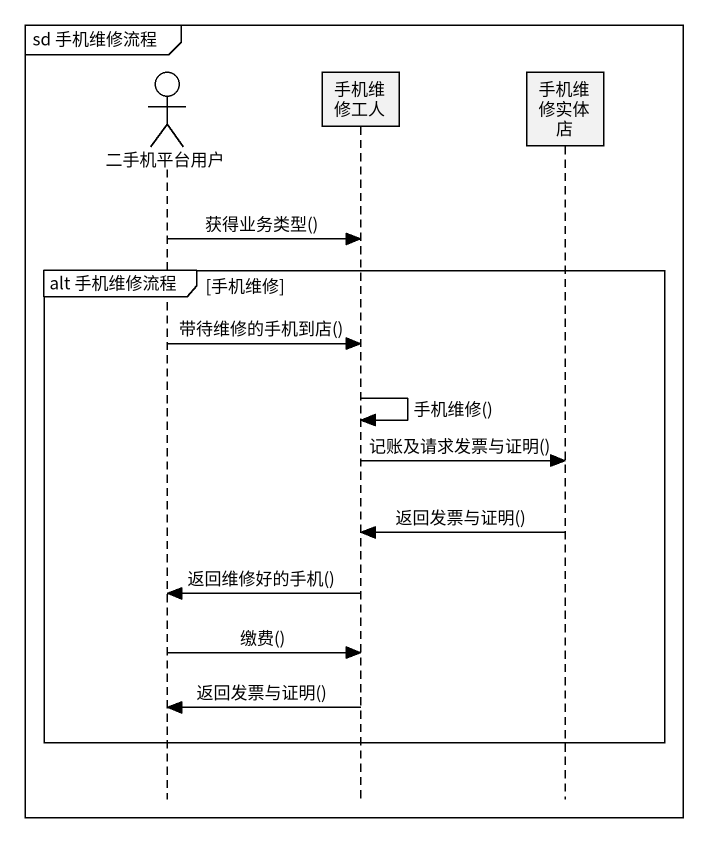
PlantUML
@startuml
mainframe sd 手机维修流程
hide footbox
actor 二手机平台用户
participant 手机维修工人
participant 手机维修实体店

二手机平台用户 -> 手机维修工人 : 获得业务类型()
group alt 手机维修流程 [手机维修]
  二手机平台用户 -> 手机维修工人 : 带待维修的手机到店()
  手机维修工人 -> 手机维修工人 : 手机维修()
  手机维修工人 -> 手机维修实体店 : 记账及请求发票与证明()
  手机维修实体店 -> 手机维修工人 : 返回发票与证明()
  手机维修工人 -> 二手机平台用户 : 返回维修好的手机()
  二手机平台用户 -> 手机维修工人 : 缴费()
  手机维修工人 -> 二手机平台用户 : 返回发票与证明()
end
@enduml
